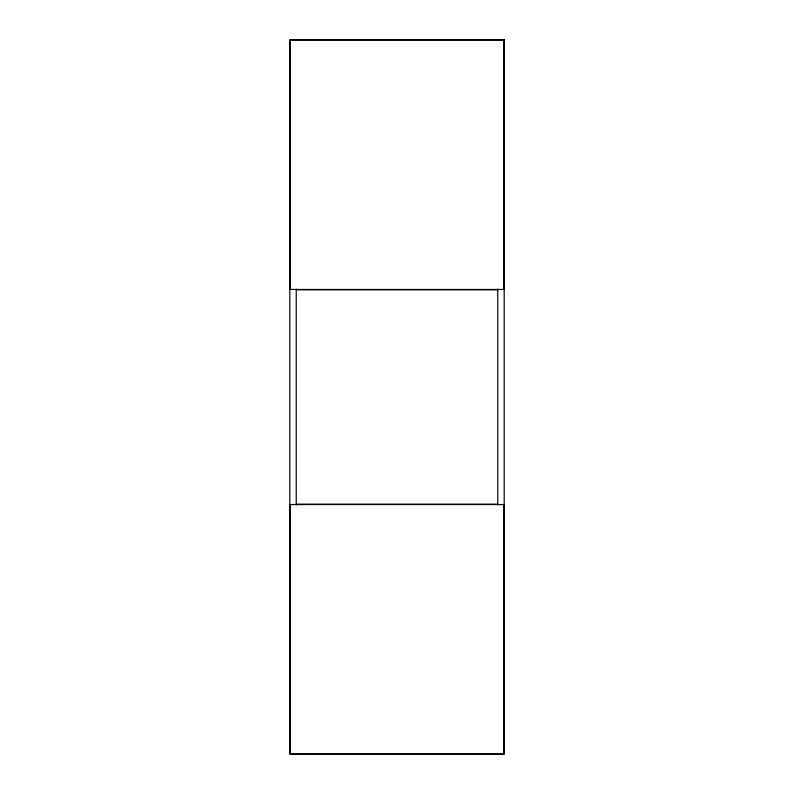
<?xml version="1.0" encoding="UTF-8"?>
<svg xmlns="http://www.w3.org/2000/svg" width="794" height="794" viewBox="0 0 794 794"><rect width="100%" height="100%" fill="white"/><g stroke="black" fill="none" stroke-linecap="round" stroke-linejoin="round"><path stroke-width="1.19" d="M296.241 289.81L497.759 289.81M296.241 504.19L497.759 504.19M497.759 289.066L497.759 504.934M296.241 289.066L296.241 504.934M504.19 39.7L289.81 39.7L289.81 754.3L504.19 754.3L504.19 39.7M503.833 40.057L290.167 40.057L290.167 289.453L503.833 289.453L503.833 40.057M503.833 504.547L290.167 504.547L290.167 753.943L503.833 753.943L503.833 504.547"/></g></svg>
